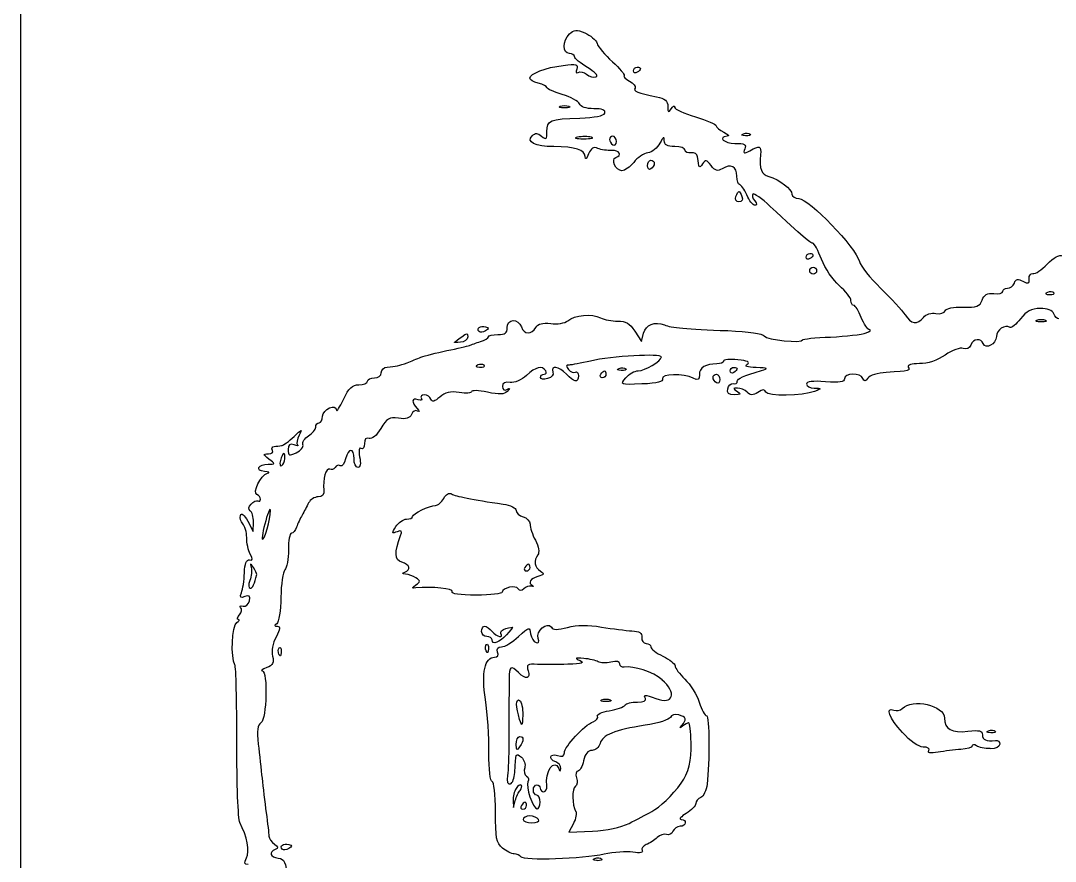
# Model space of a CAD drawing. Extents: x 237 to 378, y 328 to 470.
# Drawn here: x 236.7 to 301.1, y 389.5 to 441.8 of the extents above; entities that cross this region are included whole.
import ezdxf

# ---------------------------------------------------------------- set-up
doc = ezdxf.new("R2010")
doc.units = 0
doc.layers.add('Layer_1', color=7, linetype='CONTINUOUS')

msp = doc.modelspace()

# ---------------------------------------------------------------- linework, layer by layer
at = {"layer": 'Layer_1', "color": 7}
for points in [[(236.747435, 344.513367), (236.747435, 452.853383)], [(270.575711, 436.356879), (270.577015, 436.356879)], [(271.386193, 434.543811), (271.385116, 434.541033)], [(281.836369, 434.616123), (281.836312, 434.621792)], [(275.947109, 432.564973), (275.947109, 432.563924)], [(300.608334, 424.877074), (300.608391, 424.871405)], [(300.221603, 423.040025), (300.222652, 423.040025)], [(265.662108, 422.482025), (265.661683, 422.486391)], [(274.949172, 422.461559), (275.36269, 421.816677), (275.491383, 422.334085)], [(265.166895, 420.364998), (265.166952, 420.359329)], [(274.103569, 420.009676), (274.103512, 420.015345)], [(280.028035, 419.248006), (280.028035, 419.246957)], [(253.099383, 414.842627), (253.096265, 414.842627)], [(250.867979, 410.644687), (251.217207, 410.000854), (251.225711, 410.57932)], [(251.988514, 410.661128), (251.988486, 410.661553)], [(251.222139, 407.754425), (251.225768, 407.754425)], [(268.912681, 407.196113), (268.912284, 407.193052)], [(266.963068, 403.564507), (266.964174, 403.566463)], [(252.818612, 402.344334), (252.812942, 402.344277)], [(265.710155, 402.559654), (265.704486, 402.559597)], [(276.636807, 400.7736), (276.644914, 400.769121)], [(273.153424, 399.412176), (273.154473, 399.412176)], [(267.784549, 398.304142), (267.784549, 398.304312)], [(278.297002, 398.090636), (278.298816, 398.089304)], [(297.086428, 397.456526), (297.086372, 397.462195)], [(267.784549, 396.584872), (267.784549, 396.585921)], [(297.054567, 396.477468), (297.05434, 396.482003)], [(267.567216, 394.001773), (267.561717, 394.001858)], [(279.440243, 394.265792), (279.442057, 394.264517)], [(267.383985, 393.256261), (267.406662, 392.826699), (267.513812, 393.256261)], [(271.129572, 391.823631), (270.847809, 391.279465), (272.306744, 391.343811)], [(253.418649, 390.262224), (253.418196, 390.266306)], [(272.599591, 389.508718), (272.599534, 389.514387)]]:
    msp.add_lwpolyline(points, dxfattribs=at)
for points in [[(275.087985, 438.57822)], [(273.584262, 434.605351)], [(281.42492, 430.523745)], [(285.827953, 426.979531)], [(286.042252, 426.013257)], [(264.104952, 421.774044)], [(281.102479, 419.891301)], [(272.927276, 419.568633)], [(268.333818, 407.969717)], [(268.119831, 393.14914)], [(268.416561, 392.290016)]]:
    msp.add_lwpolyline(points, close=True, dxfattribs=at)
for points in [[(270.874964, 439.747852), (270.452886, 439.747852), (270.458243, 440.542715), (270.883468, 440.967487)], [(270.883468, 440.967487), (271.157862, 441.241597), (271.319465, 441.253502), (271.843308, 441.031833)], [(271.843308, 441.031833), (272.189333, 440.8884), (272.528895, 440.595836), (272.596388, 440.381594)], [(272.596388, 440.381594), (272.660734, 440.167294), (273.09452, 439.654224), (273.551947, 439.240592)], [(271.197405, 439.553962), (271.197405, 439.661112), (271.052838, 439.747852), (270.874964, 439.747852)], [(268.409815, 438.214904), (268.409815, 438.4944), (269.419997, 438.881216), (270.489424, 439.00869)], [(270.489424, 439.00869), (271.33035, 439.105068), (271.452467, 439.073036), (271.338911, 438.781635)], [(272.002983, 438.87909), (271.559475, 439.143562), (271.197405, 439.447918), (271.197405, 439.553962)], [(273.551947, 439.240592), (274.009374, 438.827102), (274.335018, 438.441449), (274.276114, 438.382545)], [(271.338911, 438.781635), (271.263793, 438.573855), (271.296108, 438.49131), (271.424517, 438.573855)], [(271.424517, 438.573855), (271.54669, 438.648973), (271.783383, 438.596532), (271.951563, 438.457068)], [(271.951563, 438.457068), (272.119657, 438.317887), (272.381125, 438.24702), (272.53326, 438.300595)], [(272.53326, 438.300595), (272.692851, 438.35417), (272.468914, 438.59948), (272.002983, 438.87909)], [(274.276114, 438.382545), (274.211768, 438.318198), (274.372492, 438.166261), (274.623188, 438.032239)], [(274.873686, 438.674598), (274.873686, 438.79989), (274.970064, 438.901654), (275.087985, 438.901654)], [(275.087985, 438.57822), (274.970064, 438.503102), (274.873686, 438.546189), (274.873686, 438.674598)], [(275.087985, 438.901654), (275.205906, 438.901654), (275.302284, 438.85885), (275.302284, 438.805276)], [(275.302284, 438.805276), (275.302284, 438.751701), (275.205906, 438.651071), (275.087985, 438.57822)], [(268.946498, 437.904255), (268.650845, 437.97909), (268.409815, 438.118554), (268.409815, 438.214904)], [(269.48321, 437.624759), (269.48321, 437.699877), (269.241131, 437.830554), (268.946498, 437.904255)], [(274.623188, 438.032239), (274.87292, 437.898444), (275.024914, 437.704441), (274.960624, 437.600523)], [(270.43446, 437.199477), (269.911695, 437.353682), (269.48321, 437.545502), (269.48321, 437.624759)], [(271.501421, 436.615654), (271.437075, 436.781764), (270.957226, 437.045216), (270.43446, 437.199477)], [(274.960624, 437.600523), (274.840719, 437.405499), (275.105191, 437.298435), (276.300221, 437.057405)], [(276.300221, 437.057405), (276.828344, 436.950255), (276.998678, 436.80342), (277.001881, 436.451074)], [(270.577015, 436.356879), (270.281361, 436.356879), (270.161371, 436.410454), (270.308007, 436.465162)], [(270.308007, 436.465162), (270.455975, 436.529509), (270.696892, 436.529509), (270.844719, 436.465162)], [(270.844719, 436.465162), (270.992687, 436.400816), (270.87675, 436.356879), (270.575711, 436.356879)], [(272.393768, 436.312488), (271.9235, 436.312488), (271.571068, 436.432394), (271.501421, 436.615654)], [(277.001881, 436.451074), (277.004574, 436.070778), (277.044684, 436.045068), (277.212779, 436.307641)], [(277.212779, 436.307641), (277.327298, 436.484523), (277.422826, 436.530444), (277.42396, 436.404019)], [(277.42396, 436.404019), (277.425887, 436.281846), (278.006734, 436.010882), (278.715991, 435.80092)], [(269.482558, 434.896186), (269.482558, 435.59572), (269.66681, 435.671773), (271.520073, 435.729628)], [(271.520073, 435.729628), (272.471323, 435.76166), (273.022605, 435.869943), (273.080432, 436.04348)], [(273.080432, 436.04348), (273.144779, 436.225465), (272.918574, 436.312488), (272.393768, 436.312488)], [(278.715991, 435.80092), (279.425163, 435.590872), (280.00482, 435.342416), (280.00482, 435.249213)], [(280.00482, 435.249213), (280.00482, 435.152835), (280.222237, 434.975102), (280.487928, 434.846438)], [(269.91212, 433.954743), (268.744161, 433.963247), (268.18035, 434.241836), (268.562347, 434.623209)], [(268.562347, 434.623209), (268.762757, 434.823619), (268.893377, 434.819367), (269.151557, 434.600532)], [(269.151557, 434.600532), (269.435418, 434.364973), (269.482558, 434.406643), (269.482558, 434.896186)], [(271.385116, 434.541033), (271.118375, 434.487458), (271.288738, 434.444655), (271.758977, 434.444655)], [(272.245317, 434.541033), (272.039522, 434.594608), (271.652933, 434.594608), (271.386193, 434.543811)], [(271.758977, 434.444655), (272.231399, 434.441849), (272.449922, 434.487458), (272.245317, 434.541033)], [(273.584262, 434.60538), (273.466341, 434.60538), (273.369963, 434.519773), (273.369963, 434.402986)], [(273.798561, 434.270069), (273.798561, 434.454321), (273.702183, 434.605351), (273.584262, 434.605351)], [(276.783131, 434.330731), (276.78109, 434.605975), (276.708297, 434.562038), (276.509021, 434.170006)], [(280.702227, 434.598973), (280.064829, 434.566942), (280.504086, 434.154416), (281.17893, 434.154416)], [(280.487928, 434.846438), (280.753534, 434.717745), (280.850026, 434.606343), (280.702227, 434.598973)], [(281.836312, 434.621792), (281.58573, 434.633131), (281.535301, 434.686139), (281.706769, 434.751335)], [(281.706769, 434.751335), (281.862108, 434.815682), (282.047437, 434.80491), (282.118133, 434.728658)], [(282.118133, 434.728658), (282.193251, 434.65354), (282.064558, 434.606485), (281.836369, 434.616123)], [(271.858898, 433.338775), (271.836221, 433.754419), (271.236523, 433.946154), (269.91212, 433.954743)], [(272.652571, 433.841187), (272.377327, 433.957975), (272.224086, 433.863865), (272.075182, 433.494113)], [(273.510646, 433.709376), (273.24504, 433.698038), (272.85933, 433.75218), (272.652571, 433.841187)], [(273.369963, 434.402986), (273.369963, 434.291584), (273.466341, 434.140498), (273.584262, 434.067676)], [(273.584262, 434.067676), (273.702183, 433.992841), (273.798561, 434.090353), (273.798561, 434.270069)], [(276.509021, 434.170006), (276.360202, 433.874324), (276.024807, 433.602255), (275.764501, 433.564753)], [(277.430168, 433.954715), (276.960977, 433.954715), (276.785286, 434.061865), (276.783131, 434.330731)], [(278.075049, 433.730778), (278.075049, 433.854085), (277.784753, 433.954715), (277.430168, 433.954715)], [(281.17893, 434.154416), (281.776671, 434.154416), (281.897739, 434.090069), (281.790618, 433.807342)], [(281.790618, 433.807342), (281.678083, 433.513814), (281.726271, 433.497742), (282.105547, 433.700192)], [(282.105547, 433.700192), (282.734385, 434.03658), (282.818999, 434.005512), (282.771859, 433.45698)], [(272.075182, 433.494113), (271.943371, 433.164161), (271.868536, 433.110586), (271.858898, 433.338775)], [(274.146911, 432.451729), (273.766615, 432.451729), (273.43669, 433.160901), (273.766615, 433.271225)], [(273.766615, 433.271225), (274.187616, 433.41154), (273.997922, 433.736135), (273.510646, 433.709376)], [(275.764501, 433.564753), (275.504281, 433.532721), (275.105673, 433.261587), (274.879638, 432.974494)], [(278.451065, 433.570054), (278.24442, 433.538022), (278.075049, 433.612857), (278.075049, 433.730778)], [(278.855994, 433.310683), (278.833317, 433.491817), (278.662105, 433.605288), (278.451065, 433.570054)], [(279.157034, 432.881121), (278.949254, 432.570472), (278.919207, 432.612113), (278.855994, 433.310683)], [(279.695843, 432.773972), (279.416347, 433.14035), (279.343412, 433.154268), (279.157034, 432.881121)], [(282.771859, 433.45698), (282.697024, 432.535691), (282.80389, 432.250101), (283.280706, 432.09788)], [(274.879638, 432.974494), (274.653717, 432.687402), (274.323679, 432.451729), (274.146911, 432.451729)], [(275.73281, 432.766318), (275.73281, 432.95057), (275.829188, 433.1016), (275.947109, 433.1016)], [(275.947109, 432.563924), (275.829188, 432.488806), (275.73281, 432.586602), (275.73281, 432.766318)], [(275.947109, 433.1016), (276.065031, 433.1016), (276.161409, 433.015994), (276.161409, 432.899206)], [(276.161409, 432.899206), (276.161409, 432.787805), (276.065031, 432.637852), (275.947109, 432.564973)], [(280.39002, 432.578948), (280.099723, 432.398948), (279.949742, 432.441751), (279.695843, 432.773972)], [(281.297361, 432.106526), (281.297361, 432.709625), (280.91922, 432.906746), (280.39002, 432.578948)], [(281.460353, 431.586964), (281.374747, 431.586964), (281.297361, 431.820539), (281.297361, 432.106526)], [(283.280706, 432.09788), (283.96525, 431.881597), (284.715865, 431.303017), (284.723887, 430.986784)], [(281.908114, 430.943159), (281.751642, 431.297745), (281.550325, 431.586964), (281.460353, 431.586964)], [(281.42492, 430.523745), (281.238401, 430.523745), (281.16555, 430.651304), (281.239534, 430.846186)], [(281.239534, 430.846186), (281.303881, 431.023068), (281.390621, 431.168627), (281.42492, 431.168627)], [(281.42492, 431.168627), (281.456952, 431.168627), (281.541708, 431.02406), (281.610306, 430.846186)], [(281.610306, 430.846186), (281.685424, 430.651162), (281.61161, 430.523745), (281.42492, 430.523745)], [(282.415884, 430.299326), (282.293711, 430.299326), (282.06453, 430.58965), (281.908114, 430.943159)], [(282.290876, 431.002063), (282.22653, 430.937717), (282.268199, 430.746094), (282.404546, 430.587496)], [(283.377339, 430.230784), (282.849216, 430.724608), (282.359673, 431.07171), (282.290876, 431.002063)], [(282.404546, 430.587496), (282.561018, 430.398992), (282.567254, 430.299326), (282.415884, 430.299326)], [(284.723887, 430.986784), (284.726721, 430.838816), (284.923162, 430.717776), (285.158835, 430.717776)], [(285.158835, 430.717776), (285.783364, 430.717776), (288.702709, 427.682268), (288.923187, 426.804066)], [(286.019915, 427.937017), (285.861458, 427.937017), (285.442498, 428.300164), (283.377339, 430.230784)], [(286.566236, 426.93755), (286.356189, 427.487102), (286.110964, 427.937017), (286.019915, 427.937017)], [(285.613654, 427.075909), (285.613654, 427.2012), (285.710031, 427.302964), (285.827953, 427.302964)], [(285.827953, 426.979531), (285.710031, 426.904413), (285.613654, 426.947499), (285.613654, 427.075909)], [(285.827953, 427.302964), (285.945874, 427.302964), (286.042252, 427.260161), (286.042252, 427.206586)], [(286.042252, 427.206586), (286.042252, 427.153011), (285.945874, 427.052381), (285.827953, 426.979531)], [(287.669395, 425.30434), (287.273055, 425.652491), (286.776, 426.387572), (286.566236, 426.93755)], [(288.923187, 426.804066), (288.998306, 426.526554), (289.585219, 425.777811), (290.240504, 425.139902)], [(300.596542, 426.641046), (301.005751, 427.069559), (301.336781, 427.242019), (301.573531, 427.15097)], [(285.827953, 426.227556), (285.827953, 426.345477), (285.924331, 426.442989), (286.042252, 426.442989)], [(286.042252, 426.013257), (285.924331, 426.013257), (285.827953, 426.109635), (285.827953, 426.227556)], [(286.042252, 426.442989), (286.160173, 426.442989), (286.256551, 426.346611), (286.256551, 426.227556)], [(286.256551, 426.227556), (286.256551, 426.109635), (286.160173, 426.013257), (286.042252, 426.013257)], [(299.472803, 425.729424), (299.461465, 425.932951), (299.569181, 426.075449), (299.71063, 426.046507)], [(299.71063, 426.046507), (299.857465, 426.014476), (300.255902, 426.284334), (300.596542, 426.641046)], [(298.131619, 425.132504), (298.296595, 425.132504), (298.488331, 425.281323), (298.557978, 425.463534)], [(298.557978, 425.463534), (298.654356, 425.716384), (298.781915, 425.74303), (299.093584, 425.577203)], [(299.093584, 425.577203), (299.423537, 425.400321), (299.496387, 425.429518), (299.472803, 425.729424)], [(288.390359, 424.371288), (288.390359, 424.536265), (288.065764, 424.956161), (287.669395, 425.30434)], [(290.240504, 425.139902), (290.895024, 424.501427), (291.577833, 423.75617), (291.757068, 423.48257)], [(296.549376, 424.394334), (296.67892, 424.735002), (296.877175, 424.845326), (297.279978, 424.801417)], [(297.279978, 424.801417), (297.584192, 424.769386), (297.832734, 424.833449), (297.832734, 424.936346)], [(297.832734, 424.936346), (297.832734, 425.04463), (297.967663, 425.132504), (298.131619, 425.132504)], [(300.608391, 424.871405), (300.436894, 424.807058), (300.487351, 424.75235), (300.737934, 424.741861)], [(301.019698, 424.854397), (300.94458, 424.929515), (300.762595, 424.929515), (300.608334, 424.877074)], [(300.737934, 424.741861), (300.963855, 424.733357), (301.091443, 424.784665), (301.019698, 424.854397)], [(288.564973, 424.071326), (288.468595, 424.071326), (288.390359, 424.206255), (288.390359, 424.371288)], [(295.364806, 423.960491), (296.217496, 423.92846), (296.398545, 424.003294), (296.549376, 424.394334)], [(270.776262, 423.117128), (271.198312, 423.472791), (272.274712, 423.567043), (272.816867, 423.295994)], [(289.034164, 423.319323), (288.872306, 423.732813), (288.660302, 424.071326), (288.564973, 424.071326)], [(291.757068, 423.48257), (292.138413, 422.90195), (292.513351, 422.849452), (292.90714, 423.325247)], [(292.90714, 423.325247), (293.068998, 423.519137), (293.395635, 423.625181), (293.674167, 423.571578)], [(293.674167, 423.571578), (293.940907, 423.518003), (294.204416, 423.594255), (294.259068, 423.736554)], [(294.259068, 423.736554), (294.323414, 423.894161), (294.750765, 423.982035), (295.364806, 423.960491)], [(300.161622, 423.87738), (299.608866, 423.87738), (299.31857, 423.724309), (298.945134, 423.237855)], [(301.012214, 423.554939), (300.937096, 423.75308), (300.609411, 423.87738), (300.161622, 423.87738)], [(301.325017, 423.232498), (301.217868, 423.232498), (301.07982, 423.378198), (301.012214, 423.554939)], [(265.261034, 422.443587), (265.069412, 422.635493), (265.34664, 422.845313), (265.66276, 422.741395)], [(267.005475, 422.682293), (266.994136, 423.235049), (267.718927, 423.278986), (267.891386, 422.735868)], [(268.796602, 422.693065), (268.929547, 422.930891), (269.203657, 423.003713), (269.720016, 422.938261)], [(269.720016, 422.938261), (270.132429, 422.884687), (270.595213, 422.960939), (270.776262, 423.117128)], [(272.816867, 423.295994), (273.05356, 423.178072), (273.536753, 423.08708), (273.890801, 423.0936)], [(273.890801, 423.0936), (274.379295, 423.102104), (274.63532, 422.950167), (274.949172, 422.461559)], [(275.491383, 422.334085), (275.623194, 422.863285), (276.209116, 423.096803), (276.791125, 422.853619)], [(276.791125, 422.853619), (277.208895, 422.679005), (278.13435, 422.595383), (280.731368, 422.499061)], [(289.558006, 422.55445), (289.432715, 422.562954), (289.197014, 422.905805), (289.034164, 423.319323)], [(298.28846, 422.701172), (297.970299, 422.89818), (297.437896, 422.540447), (297.437896, 422.129112)], [(298.945134, 423.237855), (298.675276, 422.886501), (298.379509, 422.644394), (298.28846, 422.701172)], [(300.222652, 423.040025), (299.926998, 423.040025), (299.807008, 423.0936), (299.953928, 423.148309)], [(299.953928, 423.148309), (300.101613, 423.212655), (300.342784, 423.212655), (300.490611, 423.148309)], [(300.490611, 423.148309), (300.63858, 423.083962), (300.522643, 423.040025), (300.221603, 423.040025)], [(264.18316, 422.122819), (264.499166, 422.364898), (264.559175, 422.362913), (264.559175, 422.11148)], [(265.661683, 422.486391), (265.51173, 422.390013), (265.331758, 422.376123), (265.261034, 422.443587)], [(265.66276, 422.741395), (265.881311, 422.666277), (265.881311, 422.618088), (265.662108, 422.482025)], [(265.83675, 422.117717), (265.83675, 422.192551), (266.102357, 422.258031), (266.427009, 422.25378)], [(266.427009, 422.25378), (266.884407, 422.24811), (267.015112, 422.339386), (267.005475, 422.682293)], [(267.891386, 422.735868), (268.042473, 422.26132), (268.542703, 422.236687), (268.796602, 422.693065)], [(280.731368, 422.499061), (282.044404, 422.445487), (282.905144, 422.324447), (283.002316, 422.166954)], [(287.130586, 422.102608), (288.091474, 422.145411), (289.082268, 422.256813), (289.332085, 422.357443)], [(289.332085, 422.357443), (289.581817, 422.45382), (289.683468, 422.54708), (289.558006, 422.55445)], [(263.258895, 421.253121), (263.909134, 421.386066), (264.537009, 421.532617), (264.655157, 421.579871)], [(264.104952, 421.774016), (263.855503, 421.751339), (263.686105, 421.762677), (263.728964, 421.785354)], [(263.728964, 421.785354), (263.771768, 421.817386), (263.976429, 421.96422), (264.18316, 422.122819)], [(264.559175, 422.11148), (264.559175, 421.944236), (264.354514, 421.79332), (264.104952, 421.774044)], [(264.655157, 421.579871), (264.773078, 421.622674), (265.086873, 421.734076), (265.353613, 421.818831)], [(265.353613, 421.818831), (265.61922, 421.904438), (265.83675, 422.038517), (265.83675, 422.117717)], [(283.002316, 422.166954), (283.151134, 421.926009), (285.382828, 421.696687), (285.383055, 421.922608)], [(285.383055, 421.922608), (285.383169, 421.986954), (286.169357, 422.062923), (287.130586, 422.102608)], [(295.84817, 421.605383), (295.773052, 421.400721), (295.580296, 421.312932), (295.382154, 421.389099)], [(296.626961, 421.690989), (296.503654, 422.059493), (296.001354, 422.001638), (295.84817, 421.605383)], [(297.437896, 422.129112), (297.437896, 421.664202), (296.758715, 421.296746), (296.626961, 421.690989)], [(261.647966, 420.842835), (261.884659, 420.939213), (262.608854, 421.120346), (263.258895, 421.253121)], [(276.599475, 420.85868), (276.599475, 421.085735), (273.505601, 420.912255), (272.196108, 420.608098)], [(294.260145, 420.982044), (293.759858, 420.642454), (293.172293, 420.446409), (292.650066, 420.446409)], [(295.382154, 421.389099), (295.197902, 421.464217), (294.694413, 421.276564), (294.260145, 420.982044)], [(259.553673, 420.230154), (260.081796, 420.262186), (260.297116, 420.315761), (260.788813, 420.505398)], [(260.788813, 420.505398), (261.025506, 420.601776), (261.411216, 420.749745), (261.647966, 420.842835)], [(265.166952, 420.359329), (264.995456, 420.294983), (265.047046, 420.240557), (265.296495, 420.229786)], [(265.578259, 420.342321), (265.503141, 420.417156), (265.321157, 420.417156), (265.166895, 420.364998)], [(265.296495, 420.229786), (265.522416, 420.221282), (265.650004, 420.272589), (265.578259, 420.342321)], [(269.403471, 419.999528), (269.189172, 420.345524), (268.79286, 420.248976), (268.21173, 419.711357)], [(270.690146, 419.787383), (270.248791, 420.2748), (269.679963, 420.366926), (269.850268, 419.923446)], [(270.857049, 420.359499), (270.660892, 420.359499), (270.653522, 420.284381), (270.825018, 420.074532)], [(272.196108, 420.608098), (271.605849, 420.472035), (271.002835, 420.360633), (270.857049, 420.359499)], [(275.151141, 420.000633), (275.583934, 420.000633), (276.599475, 420.602655), (276.599475, 420.85868)], [(280.054029, 420.4332), (279.354495, 420.4332), (278.962407, 420.191121), (278.962407, 419.758328)], [(280.466442, 420.59931), (280.466442, 420.502932), (280.281056, 420.4332), (280.054029, 420.4332)], [(281.351305, 420.684917), (280.864964, 420.72772), (280.466442, 420.69342), (280.466442, 420.59931)], [(281.941563, 420.413924), (282.142823, 420.541483), (281.952901, 420.62709), (281.351305, 420.684917)], [(282.506111, 420.198491), (281.929771, 420.221169), (281.743364, 420.284098), (281.941563, 420.413924)], [(292.650066, 420.446409), (292.157291, 420.446409), (291.880913, 420.360803), (291.961247, 420.230976)], [(258.748095, 419.560611), (258.987056, 419.560611), (259.177657, 419.704044), (259.177657, 419.883052)], [(259.177657, 419.883052), (259.177657, 420.059934), (259.346886, 420.216236), (259.553673, 420.230154)], [(268.21173, 419.711357), (267.892492, 419.415704), (267.473645, 419.237858), (267.194035, 419.280718)], [(269.080038, 419.589071), (269.080038, 419.69622), (269.187188, 419.784094), (269.307094, 419.784094)], [(269.307094, 419.784094), (269.432385, 419.784094), (269.475188, 419.880472), (269.403471, 419.999528)], [(269.850268, 419.923446), (269.914615, 419.748831), (269.785922, 419.582778), (269.521393, 419.514236)], [(271.442149, 419.691005), (271.442149, 419.234655), (271.156133, 419.270003), (270.690146, 419.787383)], [(270.825018, 420.074532), (270.954561, 419.91806), (271.14641, 419.843225), (271.251377, 419.908422)], [(271.251377, 419.908422), (271.358527, 419.972769), (271.442149, 419.876391), (271.442149, 419.691005)], [(272.927276, 419.568633), (272.801985, 419.568633), (272.760032, 419.665011), (272.830898, 419.784066)], [(272.830898, 419.784066), (272.905733, 419.901987), (273.006646, 419.998365), (273.057953, 419.998365)], [(273.154331, 419.784066), (273.154331, 419.666145), (273.047182, 419.568633), (272.927276, 419.568633)], [(273.057953, 419.998365), (273.111528, 419.998365), (273.154331, 419.901987), (273.154331, 419.784066)], [(274.103512, 420.015345), (273.85293, 420.026683), (273.802473, 420.079691), (273.973969, 420.144888)], [(273.973969, 420.144888), (274.129308, 420.209235), (274.314609, 420.198463), (274.385333, 420.122211)], [(274.385333, 420.122211), (274.460168, 420.047093), (274.331758, 420.000038), (274.103569, 420.009676)], [(274.387346, 419.563559), (274.593141, 419.80337), (274.936898, 420.000633), (275.151141, 420.000633)], [(278.58642, 419.536658), (277.982215, 419.846258), (276.539805, 419.824828), (276.66127, 419.504627)], [(278.962407, 419.758328), (278.962407, 419.433732), (278.876801, 419.385543), (278.58642, 419.536658)], [(279.813736, 419.582239), (279.813736, 419.693641), (279.910114, 419.784633), (280.028035, 419.784633)], [(280.028035, 419.784633), (280.145957, 419.784633), (280.242334, 419.633546), (280.242334, 419.4504)], [(280.88818, 419.987679), (280.88818, 420.11297), (280.984558, 420.214734), (281.102479, 420.214734)], [(281.102479, 419.891301), (280.984558, 419.816183), (280.88818, 419.859269), (280.88818, 419.987679)], [(281.102479, 420.214734), (281.220401, 420.214734), (281.316779, 420.171931), (281.316779, 420.118356)], [(281.316779, 420.118356), (281.316779, 420.064781), (281.220401, 419.964151), (281.102479, 419.891301)], [(281.324942, 419.336079), (281.324942, 419.518346), (281.676325, 419.676746), (282.828552, 420.013106)], [(282.828552, 420.013106), (283.284901, 420.14605), (283.235607, 420.17383), (282.506111, 420.198491)], [(289.135191, 419.528069), (288.988356, 419.88909), (287.988094, 419.874094), (287.988094, 419.505392)], [(290.588882, 419.898898), (290.070397, 419.866866), (289.555115, 419.708126), (289.444791, 419.550746)], [(291.961247, 420.230976), (292.101562, 420.003921), (292.068397, 419.996268), (290.588882, 419.898898)], [(256.828416, 418.21818), (257.162649, 418.930554), (257.372612, 419.130879), (257.787179, 419.130879)], [(257.787179, 419.130879), (258.079629, 419.130879), (258.318533, 419.227257), (258.318533, 419.345178)], [(258.318533, 419.345178), (258.318533, 419.463099), (258.511289, 419.560611), (258.748095, 419.560611)], [(267.194035, 419.280718), (266.876952, 419.334293), (266.71841, 419.237915), (266.71841, 419.019364)], [(266.71841, 419.019364), (266.71841, 418.814702), (266.82556, 418.74412), (266.987134, 418.837096)], [(269.521393, 419.514236), (269.27818, 419.44989), (269.080038, 419.482205), (269.080038, 419.589071)], [(275.388968, 419.181109), (274.024199, 419.127534), (274.016262, 419.127534), (274.387346, 419.563559)], [(276.66127, 419.504627), (276.736388, 419.309603), (276.386026, 419.220765), (275.388968, 419.181109)], [(280.028035, 419.246957), (279.910114, 419.322076), (279.813736, 419.470894), (279.813736, 419.582239)], [(280.242334, 419.4504), (280.242334, 419.266148), (280.145957, 419.175156), (280.028035, 419.248006)], [(280.731538, 418.877575), (280.774341, 419.08422), (280.928546, 419.228929), (281.068974, 419.200016)], [(281.068974, 419.200016), (281.209289, 419.167984), (281.324942, 419.232047), (281.324942, 419.336079)], [(286.806614, 419.316888), (286.017109, 419.381235), (285.625247, 419.339565), (285.625247, 419.173455)], [(285.625247, 419.173455), (285.625247, 419.04051), (285.842665, 418.925991), (286.108384, 418.91862)], [(287.988094, 419.505392), (287.988094, 419.289959), (287.696721, 419.242904), (286.806614, 419.316888)], [(289.444791, 419.550746), (289.287184, 419.326809), (289.21972, 419.322557), (289.135191, 419.528069)], [(261.469355, 418.198734), (261.068706, 418.352939), (261.032281, 418.048781), (261.405009, 417.648104)], [(261.857134, 418.496372), (261.68252, 418.496372), (261.598898, 418.399994), (261.671749, 418.28434)], [(262.26847, 418.227364), (262.214895, 418.375049), (262.031777, 418.496372), (261.857134, 418.496372)], [(262.818023, 418.363427), (262.489147, 418.072054), (262.335963, 418.033474), (262.26847, 418.227364)], [(264.030797, 418.645191), (263.469453, 418.741569), (263.156649, 418.667868), (262.818023, 418.363427)], [(264.787081, 418.698765), (264.787081, 418.602387), (264.446442, 418.57886), (264.030797, 418.645191)], [(265.774785, 418.666734), (265.231667, 418.782387), (264.787081, 418.798545), (264.787081, 418.698765)], [(267.009812, 418.720309), (266.824426, 418.519049), (266.514911, 418.504876), (265.774785, 418.666734)], [(266.987134, 418.837096), (267.191796, 418.95275), (267.197182, 418.922702), (267.009812, 418.720309)], [(281.148259, 418.504762), (280.784035, 418.501984), (280.671528, 418.60114), (280.731538, 418.877575)], [(281.336479, 418.927124), (281.042952, 418.924431), (281.041875, 418.895093), (281.325141, 418.715943)], [(281.325141, 418.715943), (281.584511, 418.548699), (281.549078, 418.50703), (281.148259, 418.504762)], [(281.932095, 418.666904), (281.787528, 418.811471), (281.518577, 418.928258), (281.336479, 418.927124)], [(282.603764, 418.6584), (282.286681, 418.460258), (282.135623, 418.462243), (281.932095, 418.666904)], [(283.095462, 418.666904), (283.031116, 418.853424), (282.91121, 418.851156), (282.603764, 418.6584)], [(286.131061, 418.720479), (285.395102, 418.423748), (283.189742, 418.386246), (283.095462, 418.666904)], [(286.108384, 418.91862), (286.589367, 418.907282), (286.589367, 418.907282), (286.131061, 418.720479)], [(255.525783, 417.172649), (255.525783, 417.604365), (256.37955, 417.979304), (256.39242, 417.553994)], [(256.39242, 417.553994), (256.395254, 417.417931), (256.592829, 417.716986), (256.828416, 418.21818)], [(261.671749, 418.28434), (261.746583, 418.162167), (261.66041, 418.126734), (261.469355, 418.198734)], [(255.311484, 416.76772), (255.429405, 416.76772), (255.525783, 416.949704), (255.525783, 417.172649)], [(260.248246, 417.042907), (259.668675, 417.128513), (259.521925, 417.042907), (259.148375, 416.409817)], [(261.049516, 417.289238), (260.953138, 417.041773), (260.728152, 416.972154), (260.248246, 417.042907)], [(261.427686, 417.495883), (261.292757, 417.571002), (261.122366, 417.473206), (261.049516, 417.289238)], [(261.405009, 417.648104), (261.566867, 417.47349), (261.576505, 417.413395), (261.427686, 417.495883)], [(254.649424, 415.948309), (254.895755, 416.10138), (255.097185, 416.350035), (255.097185, 416.497861)], [(255.097185, 416.497861), (255.097185, 416.64668), (255.193563, 416.76772), (255.311484, 416.76772)], [(259.148375, 416.409817), (258.888155, 415.969512), (258.600977, 415.724202), (258.42316, 415.791694)], [(252.963207, 415.343537), (253.087364, 415.354876), (253.442064, 415.612545), (253.749509, 415.907008)], [(253.749509, 415.907008), (254.240158, 416.377276), (254.279786, 416.386913), (254.06767, 415.992614)], [(254.06767, 415.992614), (253.934725, 415.742031), (253.891922, 415.470926), (253.971292, 415.390592)], [(254.302322, 415.407345), (254.248747, 415.550778), (254.3987, 415.795124), (254.649424, 415.948309)], [(258.42316, 415.791694), (258.233522, 415.866813), (258.129632, 415.748891), (258.129632, 415.469254)], [(252.413711, 415.047883), (252.338593, 415.165805), (252.381679, 415.274939), (252.510089, 415.289962)], [(252.510089, 415.289962), (252.63538, 415.301301), (252.838964, 415.332765), (252.963207, 415.343537)], [(253.748489, 415.384923), (253.474379, 415.492072), (253.378908, 415.416954), (253.378908, 415.094627)], [(253.971292, 415.390592), (254.056898, 415.304986), (253.948615, 415.304986), (253.748489, 415.384923)], [(253.890986, 414.903855), (254.17275, 415.0368), (254.358051, 415.263798), (254.302322, 415.407345)], [(257.480498, 414.522283), (257.480498, 415.220712), (257.136627, 415.215383), (256.960964, 414.51378)], [(257.918451, 415.165011), (257.787774, 415.250617), (257.756593, 415.04709), (257.832845, 414.64012)], [(258.129632, 415.469254), (258.129632, 415.229443), (258.033254, 415.092189), (257.918451, 415.165011)], [(252.189774, 414.503773), (251.800917, 414.79835), (251.798763, 414.81978), (252.157742, 414.826214)], [(252.146971, 414.188816), (252.595809, 414.188816), (252.596886, 414.194485), (252.189774, 414.503773)], [(252.157742, 414.826214), (252.370908, 414.829049), (252.486618, 414.933364), (252.413711, 415.047883)], [(253.096265, 414.842627), (253.053462, 414.842627), (252.96332, 414.648737), (252.901242, 414.413065)], [(252.986848, 414.103465), (253.174218, 414.219118), (253.268612, 414.842627), (253.099383, 414.842627)], [(253.378908, 415.094627), (253.378908, 414.714331), (253.443254, 414.691824), (253.890986, 414.903855)], [(256.960964, 414.51378), (256.885846, 414.213846), (256.737027, 414.022082), (256.629934, 414.08742)], [(257.722577, 413.985572), (257.589632, 413.985572), (257.480498, 414.22765), (257.480498, 414.522283)], [(257.832845, 414.64012), (257.918451, 414.220195), (257.875648, 413.985572), (257.722577, 413.985572)], [(251.919916, 413.734592), (251.305024, 413.766624), (251.517112, 414.188816), (252.146971, 414.188816)], [(252.901242, 414.413065), (252.836895, 414.176372), (252.878564, 414.037049), (252.986848, 414.103465)], [(255.967903, 413.873121), (255.748218, 414.009184), (255.526549, 413.223959), (255.603679, 412.58452)], [(256.298933, 413.980271), (256.223815, 413.858098), (256.074996, 413.812176), (255.967903, 413.873121)], [(256.629934, 414.08742), (256.522785, 414.151767), (256.3751, 414.110098), (256.298933, 413.980271)], [(251.444234, 412.293487), (251.138914, 412.400636), (251.68206, 413.508076), (252.093396, 413.621206)], [(252.093396, 413.621206), (252.270278, 413.674781), (252.189774, 413.717584), (251.919916, 413.734592)], [(255.603679, 412.58452), (255.635711, 412.295301), (255.528561, 412.158161), (255.249094, 412.154957)], [(251.075758, 411.708416), (251.222593, 411.866872), (251.414271, 411.952762), (251.503194, 411.899187)], [(251.663919, 412.010589), (251.663919, 412.126243), (251.567541, 412.252668), (251.444234, 412.293487)], [(251.503194, 411.899187), (251.588801, 411.845613), (251.663919, 411.896409), (251.663919, 412.010589)], [(255.249094, 412.154957), (255.02629, 412.15218), (254.760627, 411.980343), (254.658835, 411.773584)], [(262.558738, 411.623575), (262.70869, 411.623575), (262.935802, 411.819732), (263.063305, 412.059572)], [(263.063305, 412.059572), (263.202486, 412.318942), (263.400741, 412.431307), (263.552848, 412.33595)], [(263.552848, 412.33595), (263.791809, 412.187981), (264.804939, 411.986721), (266.764983, 411.697502)], [(251.022183, 411.288491), (250.888388, 411.374098), (250.908514, 411.527452), (251.075758, 411.708416)], [(251.225711, 410.57932), (251.23138, 410.89748), (251.140105, 411.216718), (251.022183, 411.288491)], [(251.780706, 409.51029), (251.89636, 409.394636), (252.280964, 410.76771), (252.280964, 411.298526)], [(252.280964, 411.298526), (252.281078, 411.535219), (252.149153, 411.244951), (251.988514, 410.661128)], [(254.658835, 411.773584), (254.551686, 411.566939), (254.373897, 411.22834), (254.252857, 411.021581)], [(261.128942, 410.925118), (261.130983, 411.11589), (262.169116, 411.623575), (262.558738, 411.623575)], [(266.764983, 411.697502), (267.213849, 411.633156), (267.570561, 411.456557), (267.570561, 411.30326)], [(267.570561, 411.30326), (267.570561, 411.152173), (267.763317, 410.978693), (268.000123, 410.916557)], [(250.564927, 410.47543), (250.433116, 410.607241), (250.368769, 410.843934), (250.422344, 411.001398)], [(250.422344, 411.001398), (250.48669, 411.181398), (250.649399, 411.044202), (250.867979, 410.644687)], [(251.988486, 410.661553), (251.827761, 410.074526), (251.733651, 409.556891), (251.780706, 409.51029)], [(254.252857, 411.021581), (254.131818, 410.814935), (253.975346, 410.476309), (253.905755, 410.26955)], [(260.084489, 410.303764), (260.242946, 410.557748), (260.541916, 410.764394), (260.749723, 410.764394)], [(260.749723, 410.764394), (260.957503, 410.764394), (261.127865, 410.839512), (261.128942, 410.925118)], [(268.000123, 410.916557), (268.236816, 410.852211), (268.429714, 410.645565), (268.429714, 410.451619)], [(250.803887, 409.620557), (250.803887, 409.959071), (250.696738, 410.343647), (250.564927, 410.47543)], [(253.905755, 410.26955), (253.841409, 410.062904), (253.693723, 409.893562), (253.589749, 409.893562)], [(260.159607, 409.984526), (259.832886, 409.859235), (259.824297, 409.89892), (260.084489, 410.303764)], [(260.380142, 409.746699), (260.493812, 410.041276), (260.444489, 410.093773), (260.159607, 409.984526)], [(268.429714, 410.451619), (268.429714, 410.257729), (268.580801, 409.806737), (268.764996, 409.450025)], [(251.027824, 408.586819), (250.904517, 408.816992), (250.803887, 409.282044), (250.803887, 409.620557)], [(253.589749, 409.893562), (253.482599, 409.893562), (253.400111, 409.429701), (253.400111, 408.863027)], [(260.45526, 408.086787), (259.998911, 408.231354), (259.977509, 408.708113), (260.380142, 409.746699)], [(268.764996, 409.450025), (268.968523, 409.05686), (269.02635, 408.701225), (268.912681, 408.548041)], [(253.400111, 408.863027), (253.400111, 408.296324), (253.303733, 407.732003), (253.178442, 407.609858)], [(250.665727, 407.422375), (250.688404, 407.998687), (250.7879, 408.263301), (250.974249, 408.224721)], [(250.974249, 408.224721), (251.185147, 408.181918), (251.198186, 408.267524), (251.027824, 408.586819)], [(251.225768, 407.754425), (251.023374, 408.040441), (251.00835, 408.040441), (251.090838, 407.754425)], [(260.638379, 407.46977), (261.046511, 407.634746), (260.959742, 407.92612), (260.45526, 408.086787)], [(268.912681, 408.548041), (268.639421, 408.180586), (268.704901, 407.772454), (269.073405, 407.535704)], [(250.480341, 406.184854), (250.565947, 406.392633), (250.648435, 406.949726), (250.665727, 407.422375)], [(251.090838, 407.754425), (251.144413, 407.577543), (251.102177, 407.21451), (251.005232, 406.948847)], [(251.427934, 407.324835), (251.439273, 407.378409), (251.342328, 407.576551), (251.222139, 407.754425)], [(253.178442, 407.609858), (253.056268, 407.487685), (252.946001, 406.719666), (252.933245, 405.902211)], [(260.691953, 407.341361), (260.471418, 407.352699), (260.454127, 407.394935), (260.638379, 407.46977)], [(268.106763, 407.755417), (268.031645, 407.637496), (268.074731, 407.539984), (268.203141, 407.539984)], [(268.333818, 407.969717), (268.280243, 407.969717), (268.179613, 407.873339), (268.106763, 407.755417)], [(268.203141, 407.539984), (268.328432, 407.539984), (268.430196, 407.636362), (268.430196, 407.755417)], [(268.430196, 407.755417), (268.430196, 407.873339), (268.387393, 407.969717), (268.333818, 407.969717)], [(269.073405, 407.535704), (269.341279, 407.363074), (269.31435, 407.306381), (268.912681, 407.196113)], [(251.005232, 406.948847), (250.898083, 406.672469), (250.908854, 406.46571), (251.016571, 406.46571)], [(251.016571, 406.46571), (251.178429, 406.46571), (251.311147, 406.740954), (251.427934, 407.324835)], [(261.336864, 407.110054), (261.159982, 407.226841), (260.869799, 407.330872), (260.691953, 407.341361)], [(261.336864, 406.675134), (261.622879, 406.874409), (261.622879, 406.922598), (261.336864, 407.110054)], [(268.912284, 407.193052), (268.431301, 407.061241), (268.282397, 406.798838), (268.589843, 406.626378)], [(250.69464, 405.948161), (250.406498, 405.837893), (250.360435, 405.883814), (250.480341, 406.184854)], [(261.336864, 406.485496), (261.05082, 406.453465), (261.05082, 406.476992), (261.336864, 406.675134)], [(263.592136, 406.254189), (263.710057, 406.444961), (262.307503, 406.589471), (261.336864, 406.485496)], [(265.083103, 406.038756), (264.055771, 406.038756), (263.508174, 406.113591), (263.592136, 406.254189)], [(266.706675, 406.228394), (266.706675, 406.121244), (265.976101, 406.038756), (265.083103, 406.038756)], [(267.697582, 406.429654), (267.543377, 406.678252), (266.706675, 406.504772), (266.706675, 406.228394)], [(268.045733, 406.432488), (267.9023, 406.289906), (267.784379, 406.287921), (267.697582, 406.429654)], [(268.504237, 406.594346), (268.371292, 406.626378), (268.164646, 406.551543), (268.045733, 406.432488)], [(268.589843, 406.626378), (268.675449, 406.572803), (268.643418, 406.562031), (268.504237, 406.594346)], [(250.57669, 405.347272), (250.747053, 405.304469), (250.925919, 405.458674), (250.974136, 405.682554)], [(250.974136, 405.682554), (251.038483, 405.994309), (250.975525, 406.056416), (250.69464, 405.948161)], [(252.933245, 405.902211), (252.921906, 405.07628), (252.804552, 404.346529), (252.67189, 404.25891)], [(250.298045, 404.522504), (250.190895, 404.524431), (250.222927, 404.655449), (250.35162, 404.813906)], [(250.426738, 405.261666), (250.341131, 405.347272), (250.40406, 405.388091), (250.57669, 405.347272)], [(250.35162, 404.813906), (250.483431, 404.972362), (250.518864, 405.17382), (250.426738, 405.261666)], [(250.075242, 401.697808), (249.801131, 402.141288), (249.880218, 404.138098), (250.182391, 404.32748)], [(250.182391, 404.32748), (250.349635, 404.43463), (250.400942, 404.52137), (250.298045, 404.522504)], [(252.67189, 404.25891), (252.506914, 404.149776), (252.517686, 404.100454), (252.703922, 404.098186)], [(268.936038, 403.345446), (268.768794, 403.781443), (269.520939, 404.417849), (269.755534, 404.039594)], [(270.771075, 404.028255), (271.354898, 404.184728), (272.0387, 404.192098), (272.877046, 404.050932)], [(252.703922, 404.098186), (252.910568, 404.095408), (252.89356, 403.932076), (252.628804, 403.427594)], [(265.420511, 403.781896), (265.420511, 403.958778), (265.506117, 404.104337), (265.609015, 404.104337)], [(265.742952, 403.459455), (265.56607, 403.459455), (265.420511, 403.604022), (265.420511, 403.781896)], [(265.609015, 404.104337), (265.716164, 404.104337), (265.917509, 403.958636), (266.065364, 403.781896)], [(266.065364, 403.781896), (266.349226, 403.439102), (266.81629, 403.327701), (266.617043, 403.650085)], [(266.964174, 403.566463), (266.544249, 403.086557), (266.065421, 402.915146), (266.065421, 403.244022)], [(266.617043, 403.650085), (266.552697, 403.757235), (266.692161, 403.89103), (266.926643, 403.952173)], [(266.926643, 403.952173), (267.161352, 404.01652), (267.350848, 404.048551), (267.346568, 404.027291)], [(267.346568, 404.027291), (267.343733, 404.004614), (267.169686, 403.800236), (266.963068, 403.564507)], [(267.712775, 403.457754), (268.372681, 404.075849), (268.398391, 404.082283), (268.464807, 403.634636)], [(268.464807, 403.634636), (268.50761, 403.379802), (268.654445, 403.131146), (268.802243, 403.082957)], [(269.755534, 404.039594), (269.865802, 403.860728), (270.136908, 403.857609), (270.771075, 404.028255)], [(272.877046, 404.050932), (273.559431, 403.938397), (274.408379, 403.831247), (274.762879, 403.814239)], [(274.762879, 403.814239), (275.234224, 403.791562), (275.399201, 403.681294), (275.377771, 403.407184)], [(252.628804, 403.427594), (252.428394, 403.040863), (252.338508, 402.541682), (252.413371, 402.241294)], [(265.704486, 402.559597), (265.640139, 402.714935), (265.650911, 402.900265), (265.727163, 402.970961)], [(265.727163, 402.970961), (265.801997, 403.045795), (265.849336, 402.917386), (265.839698, 402.689197)], [(266.065421, 403.244022), (266.065421, 403.361943), (265.920854, 403.459455), (265.742952, 403.459455)], [(266.659761, 402.816076), (266.862155, 402.816076), (267.336788, 403.105294), (267.712775, 403.457754)], [(268.802243, 403.082957), (268.975723, 403.029383), (269.023062, 403.114989), (268.936038, 403.345446)], [(275.377771, 403.407184), (275.355094, 403.200539), (275.48492, 403.031169), (275.646779, 403.031169)], [(275.646779, 403.031169), (275.810621, 403.031169), (275.945664, 402.934791), (275.945664, 402.812617)], [(252.413371, 402.241294), (252.52052, 401.835288), (252.436048, 401.67995), (252.054505, 401.525688)], [(252.812942, 402.344277), (252.748596, 402.499616), (252.759368, 402.684945), (252.83562, 402.755641)], [(252.948155, 402.473877), (252.936816, 402.223294), (252.883809, 402.172838), (252.818612, 402.344334)], [(252.83562, 402.755641), (252.910738, 402.830759), (252.957793, 402.702066), (252.948155, 402.473877)], [(265.839698, 402.689197), (265.82836, 402.438614), (265.775352, 402.388157), (265.710155, 402.559654)], [(266.227194, 402.170117), (266.414564, 402.170117), (266.488549, 402.297676), (266.414564, 402.492557)], [(266.414564, 402.492557), (266.339446, 402.701471), (266.420234, 402.814998), (266.659761, 402.816076)], [(275.945664, 402.812617), (275.945664, 402.692712), (276.284177, 402.433398), (276.697667, 402.236277)], [(276.697667, 402.236277), (277.111185, 402.039269), (277.449698, 401.769213), (277.449698, 401.635304)], [(250.192029, 396.867969), (250.19407, 399.417761), (250.138454, 401.591197), (250.075242, 401.697808)], [(265.658366, 399.532479), (265.404382, 401.193978), (265.615563, 402.170117), (266.227194, 402.170117)], [(267.707134, 401.211326), (267.234712, 401.683748), (267.125437, 401.613052), (267.128668, 400.83531)], [(268.894086, 401.727685), (268.264171, 401.759717), (268.195629, 401.716346), (268.317746, 401.328113)], [(270.790832, 401.733354), (270.140564, 401.710677), (269.287534, 401.701323), (268.894086, 401.727685)], [(271.542835, 401.964661), (271.86315, 401.82548), (271.672379, 401.76652), (270.790832, 401.733354)], [(271.766772, 402.096472), (271.233292, 402.139276), (271.191538, 402.11915), (271.542835, 401.964661)], [(272.669834, 401.887559), (272.532637, 401.973165), (272.126716, 402.065291), (271.766772, 402.096472)], [(273.465774, 401.864882), (273.164763, 401.789764), (272.806974, 401.800535), (272.669834, 401.887559)], [(274.013172, 401.754614), (274.013172, 401.91222), (273.815031, 401.952756), (273.465774, 401.864882)], [(274.28218, 401.55222), (274.134212, 401.529543), (274.013172, 401.616567), (274.013172, 401.754614)], [(276.644914, 400.769121), (276.087878, 401.251181), (274.876095, 401.652907), (274.28218, 401.55222)], [(277.449698, 401.635304), (277.449698, 401.502359), (277.726076, 401.128611), (278.063512, 400.805093)], [(252.054505, 401.525688), (251.78578, 401.417405), (251.662445, 401.323294), (251.780394, 401.315641)], [(251.780394, 401.315641), (252.127468, 401.292964), (252.050253, 398.314885), (251.694788, 398.096334)], [(268.317746, 401.328113), (268.481588, 400.81286), (268.165525, 400.75285), (267.707134, 401.211326)], [(267.128668, 400.83531), (267.129944, 400.451811), (267.122999, 399.702274), (267.11733, 399.170608)], [(276.265071, 399.595975), (277.351223, 399.183534), (277.592479, 399.946252), (276.636807, 400.7736)], [(278.063512, 400.805093), (278.400949, 400.481575), (278.802675, 399.835616), (278.956936, 399.368778)], [(275.616986, 399.597562), (275.450876, 399.86657), (275.55264, 399.86657), (276.265071, 399.595975)], [(265.876917, 396.20948), (265.888256, 397.184315), (265.791311, 398.679449), (265.658366, 399.532479)], [(267.11733, 399.170608), (267.108826, 398.639254), (267.105991, 397.575836), (267.105991, 396.807959)], [(267.784549, 398.304312), (267.53595, 399.079899), (267.53595, 399.639175), (267.784549, 399.485679)], [(267.784549, 399.485679), (267.90247, 399.410561), (267.98921, 398.996107), (267.977305, 398.56011)], [(273.154473, 399.412176), (272.85882, 399.412176), (272.738829, 399.465751), (272.885465, 399.52046)], [(272.885465, 399.52046), (273.033434, 399.584806), (273.274322, 399.584806), (273.422149, 399.52046)], [(273.422149, 399.52046), (273.570117, 399.456113), (273.45418, 399.412176), (273.153424, 399.412176)], [(273.358794, 398.845389), (273.831216, 398.920224), (274.272571, 399.078964), (274.338986, 399.187106)], [(274.338986, 399.187106), (274.403333, 399.295389), (274.75035, 399.383263), (275.104936, 399.383263)], [(275.104936, 399.383263), (275.479875, 399.383263), (275.694117, 399.468869), (275.616986, 399.597562)], [(278.956936, 399.368778), (279.111141, 398.901713), (279.317957, 398.52034), (279.417566, 398.52034)], [(291.589172, 397.488161), (290.770724, 398.392299), (290.507528, 399.093647), (291.066378, 398.879065)], [(291.576302, 398.975443), (292.228696, 399.627808), (294.206967, 399.17897), (294.206967, 398.379827)], [(267.977305, 398.56011), (267.954627, 397.847735), (267.934501, 397.822025), (267.784549, 398.304142)], [(272.353912, 398.15657), (272.568212, 398.242176), (272.688146, 398.394397), (272.621786, 398.502595)], [(272.621786, 398.502595), (272.55744, 398.610879), (272.886259, 398.765083), (273.358794, 398.845389)], [(277.164533, 398.430028), (277.110958, 398.28858), (276.402892, 398.067931), (275.593346, 397.93938)], [(277.678738, 398.577713), (277.450549, 398.64206), (277.219185, 398.572044), (277.164533, 398.430028)], [(277.879997, 397.917808), (278.194927, 398.294901), (278.145604, 398.455597), (277.678738, 398.577713)], [(279.417566, 398.52034), (279.595298, 398.52034), (279.611456, 395.646605), (279.440243, 394.265792)], [(291.066378, 398.879065), (291.229087, 398.814718), (291.458466, 398.856387), (291.576302, 398.975443)], [(294.206967, 398.379827), (294.206967, 397.695288), (294.663317, 397.44034), (295.670381, 397.562457)], [(251.694788, 398.096334), (251.473969, 397.959137), (251.430316, 397.617506), (251.52556, 396.761357)], [(270.568142, 396.223313), (270.568142, 396.598224), (271.818193, 397.951852), (272.353912, 398.15657)], [(275.593346, 397.93938), (273.685232, 397.636214), (272.92413, 397.326643), (272.786139, 396.798945)], [(277.922801, 397.875005), (277.735431, 397.718532), (277.723525, 397.730438), (277.879997, 397.917808)], [(278.298816, 398.089304), (278.23447, 398.089417), (278.064108, 397.992926), (277.922801, 397.875005)], [(278.451207, 396.855581), (278.42853, 397.534762), (278.365601, 398.090523), (278.297002, 398.090636)], [(267.573651, 396.746646), (267.57161, 397.012252), (267.670029, 397.229754), (267.784549, 397.229754)], [(267.784549, 397.229754), (268.053557, 397.229754), (268.053557, 397.001565), (267.784549, 396.584872)], [(292.890614, 396.58405), (292.596009, 396.58405), (292.088239, 396.936482), (291.589172, 397.488161)], [(295.670381, 397.562457), (296.383833, 397.648063), (296.570239, 397.60526), (296.570239, 397.340787)], [(296.570239, 397.340787), (296.570239, 397.022627), (296.806932, 396.920863), (297.375817, 396.994791)], [(297.086372, 397.462195), (296.835789, 397.473534), (296.785332, 397.526542), (296.956828, 397.591739)], [(296.956828, 397.591739), (297.112167, 397.656085), (297.297496, 397.645313), (297.368192, 397.569061)], [(297.368192, 397.569061), (297.44331, 397.494227), (297.314617, 397.446888), (297.086428, 397.456526)], [(250.376281, 391.881317), (250.269131, 392.074072), (250.190895, 394.318091), (250.192029, 396.867969)], [(251.52556, 396.761357), (251.600678, 396.128239), (251.701308, 395.17526), (251.759134, 394.643707)], [(267.105991, 396.807959), (267.108656, 396.039883), (267.07396, 395.140479), (267.030873, 394.809024)], [(267.784549, 396.585921), (267.616454, 396.325701), (267.575635, 396.356598), (267.573651, 396.746646)], [(272.786139, 396.798945), (272.721793, 396.564236), (272.500123, 396.371509), (272.28693, 396.371509)], [(277.833084, 394.331839), (278.290511, 394.954243), (278.484401, 395.746101), (278.451207, 396.855581)], [(293.232331, 396.355861), (293.317937, 396.490791), (293.178756, 396.58405), (292.890614, 396.58405)], [(295.926208, 396.652649), (295.926094, 396.556271), (295.612328, 396.458759), (295.227751, 396.434098)], [(296.195216, 396.655483), (296.047247, 396.751861), (295.926208, 396.751861), (295.926208, 396.652649)], [(297.05434, 396.482003), (296.729745, 396.483931), (296.343043, 396.557121), (296.195216, 396.655483)], [(297.644825, 396.751578), (297.644825, 396.590854), (297.396227, 396.4752), (297.054567, 396.477468)], [(297.375817, 396.994791), (297.523786, 397.017468), (297.644825, 396.909184), (297.644825, 396.751578)], [(266.068539, 394.43743), (265.948634, 394.43743), (265.867279, 395.19051), (265.876917, 396.20948)], [(267.481865, 395.001865), (267.53544, 396.230343), (267.53544, 396.240435), (267.892152, 395.944554)], [(267.892152, 395.944554), (268.073286, 395.794602), (268.165412, 395.5032), (268.097947, 395.292161)], [(269.466911, 394.175254), (269.34162, 395.034406), (269.946816, 395.905975), (270.211431, 395.249187)], [(270.031431, 395.65338), (269.545062, 395.839616), (269.6447, 396.210416), (270.13858, 396.052951)], [(270.13858, 396.052951), (270.431031, 395.956573), (270.568142, 396.010148), (270.568142, 396.223313)], [(272.28693, 396.371509), (272.030961, 396.371509), (271.850933, 396.152957), (271.757758, 395.727704)], [(293.810825, 396.259483), (293.328765, 396.173877), (293.138079, 396.205909), (293.232331, 396.355861)], [(295.227751, 396.434098), (294.844252, 396.41142), (294.206854, 396.326948), (293.810825, 396.259483)], [(268.097947, 395.292161), (268.033601, 395.082113), (268.07527, 394.847603), (268.205097, 394.770472)], [(270.336722, 395.254857), (270.345226, 395.405943), (270.208029, 395.585887), (270.031431, 395.65338)], [(270.211431, 395.249187), (270.297037, 395.03914), (270.323966, 395.040274), (270.336722, 395.254857)], [(271.757758, 395.727704), (271.68264, 395.373118), (271.521065, 395.082794), (271.404249, 395.082794)], [(251.759134, 394.643707), (251.812709, 394.112381), (251.933749, 393.145483), (252.018505, 392.495754)], [(267.030873, 394.809024), (266.977298, 394.418013), (267.042212, 394.236992), (267.206621, 394.291616)], [(267.206621, 394.291616), (267.344952, 394.334419), (267.469109, 394.657994), (267.481865, 395.001865)], [(268.205097, 394.770472), (268.330388, 394.695354), (268.375459, 394.538031), (268.301475, 394.425524)], [(271.404249, 395.082794), (271.287462, 395.082794), (271.251179, 394.897408), (271.318643, 394.67143)], [(271.318643, 394.67143), (271.393761, 394.445509), (271.361446, 394.204394), (271.254297, 394.136901)], [(266.277453, 392.552022), (266.277453, 393.631965), (266.191846, 394.43743), (266.068539, 394.43743)], [(267.561717, 394.001858), (267.451449, 393.828378), (267.370946, 393.491934), (267.383985, 393.256261)], [(267.513812, 393.256261), (267.567386, 393.492954), (267.702316, 393.775824), (267.807339, 393.886176)], [(267.882174, 394.202183), (267.817827, 394.266529), (267.676379, 394.179506), (267.567216, 394.001773)], [(267.807339, 393.886176), (267.914489, 393.996444), (267.945386, 394.139027), (267.882174, 394.202183)], [(268.301475, 394.425524), (268.135364, 394.156517), (268.612123, 392.726098), (268.8671, 392.726098)], [(268.636643, 393.907691), (268.636643, 394.084573), (268.733021, 394.230132), (268.850942, 394.230132)], [(268.850942, 393.585222), (268.733021, 393.585222), (268.636643, 393.729789), (268.636643, 393.907691)], [(268.850942, 394.230132), (268.968864, 394.230132), (269.065242, 394.133754), (269.065242, 394.014699)], [(269.065242, 394.014699), (269.065242, 393.896778), (269.172391, 393.799266), (269.293431, 393.799266)], [(269.293431, 393.799266), (269.418722, 393.799266), (269.496958, 393.968494), (269.466911, 394.175254)], [(271.254297, 394.136901), (271.032627, 393.999704), (271.041131, 392.953068), (271.265635, 392.597093)], [(275.999323, 392.563956), (276.507094, 392.83183), (277.271739, 393.567704), (277.833084, 394.331839)], [(279.442057, 394.264517), (279.399254, 393.873534), (279.216136, 393.500721), (279.046766, 393.43646)], [(269.065242, 393.15566), (269.065242, 393.392353), (268.968864, 393.585222), (268.850942, 393.585222)], [(279.046766, 393.43646), (278.877538, 393.372113), (278.73932, 393.206287), (278.73932, 393.069005)], [(267.892775, 392.933707), (267.817657, 392.815786), (267.860744, 392.719408), (267.989153, 392.719408)], [(268.119831, 393.14914), (268.066256, 393.14914), (267.965626, 393.052762), (267.892775, 392.933707)], [(267.989153, 392.719408), (268.114445, 392.719408), (268.216209, 392.815786), (268.216209, 392.933707)], [(268.216209, 392.933707), (268.216209, 393.051628), (268.173405, 393.14914), (268.119831, 393.14914)], [(268.8671, 392.726098), (268.976234, 392.726098), (269.065242, 392.918854), (269.065242, 393.15566)], [(271.265635, 392.597093), (271.351242, 392.470668), (271.288312, 392.122517), (271.129572, 391.823631)], [(278.73932, 393.069005), (278.73932, 392.931808), (278.473714, 392.654438), (278.149062, 392.453065)], [(252.018505, 392.495754), (252.104111, 391.845515), (252.179229, 391.19023), (252.188867, 391.038661)], [(266.709169, 390.296636), (266.337462, 390.614797), (266.277453, 390.928677), (266.277453, 392.552022)], [(268.416561, 392.290016), (268.187238, 392.290016), (267.999868, 392.193638), (267.999868, 392.074583)], [(267.999868, 392.074583), (267.999868, 391.956661), (268.247333, 391.860283), (268.549421, 391.860283)], [(268.966114, 392.074583), (268.890996, 392.192504), (268.645827, 392.290016), (268.416561, 392.290016)], [(268.549421, 391.860283), (268.861147, 391.860283), (269.042196, 391.956661), (268.966114, 392.074583)], [(274.586678, 391.830151), (275.038747, 392.062592), (275.673878, 392.392573), (275.999323, 392.563956)], [(278.149062, 392.453065), (277.824467, 392.251521), (277.678794, 392.084532), (277.826621, 392.081329)], [(277.826621, 392.081329), (278.216555, 392.072825), (278.157623, 391.646409), (277.762275, 391.646409)], [(250.794051, 389.683871), (251.00835, 390.08452), (250.826083, 391.032794), (250.376281, 391.881317)], [(272.306744, 391.343811), (273.228004, 391.386614), (274.067881, 391.563496), (274.586678, 391.830151)], [(277.314514, 391.337887), (277.250168, 391.167524), (277.071301, 391.077666), (276.919223, 391.135493)], [(277.762275, 391.646409), (277.581141, 391.646409), (277.379853, 391.507228), (277.314514, 391.337887)], [(252.188867, 391.038661), (252.197371, 390.887575), (252.351575, 390.662646), (252.528457, 390.539452)], [(276.346086, 390.948973), (276.183377, 390.788249), (275.874741, 390.590107), (275.660498, 390.508696)], [(276.919223, 391.135493), (276.767002, 391.189068), (276.508936, 391.112816), (276.346086, 390.948973)], [(252.582032, 390.206296), (252.162108, 390.035934), (252.266026, 389.740309), (252.77167, 389.665304)], [(252.528457, 390.539452), (252.770536, 390.371357), (252.784426, 390.288869), (252.582032, 390.206296)], [(253.017575, 390.223502), (252.825953, 390.415124), (253.103182, 390.625228), (253.419273, 390.52131)], [(253.418196, 390.266306), (253.268243, 390.169928), (253.088271, 390.156038), (253.017575, 390.223502)], [(253.419273, 390.52131), (253.637824, 390.446476), (253.637824, 390.398003), (253.418649, 390.262224)], [(267.448331, 389.927055), (267.279103, 389.927055), (266.946996, 390.093165), (266.709169, 390.296636)], [(274.828246, 390.037323), (274.437235, 390.101669), (273.633613, 390.040129), (273.042901, 389.90778)], [(275.405664, 390.144472), (275.49127, 390.007276), (275.279238, 389.968724), (274.828246, 390.037323)], [(275.660498, 390.508696), (275.446199, 390.42309), (275.331623, 390.263216), (275.405664, 390.144472)], [(250.905453, 389.275739), (250.64835, 389.275739), (250.623689, 389.361345), (250.794051, 389.683871)], [(252.77167, 389.665304), (253.162681, 389.611729), (253.243043, 389.423225), (253.316942, 388.415282)], [(267.867179, 389.744787), (267.802832, 389.841165), (267.616596, 389.927055), (267.448331, 389.927055)], [(273.042901, 389.90778), (271.727427, 389.612098), (268.021667, 389.495339), (267.867179, 389.744787)], [(272.599534, 389.514387), (272.348952, 389.525726), (272.298495, 389.578734), (272.469991, 389.643931)], [(272.469991, 389.643931), (272.62533, 389.708277), (272.810659, 389.697506), (272.881355, 389.621254)], [(272.881355, 389.621254), (272.956473, 389.546135), (272.82778, 389.49908), (272.599591, 389.508718)]]:
    msp.add_open_spline(points, degree=3, dxfattribs=at)

doc.saveas('drawing.dxf')
